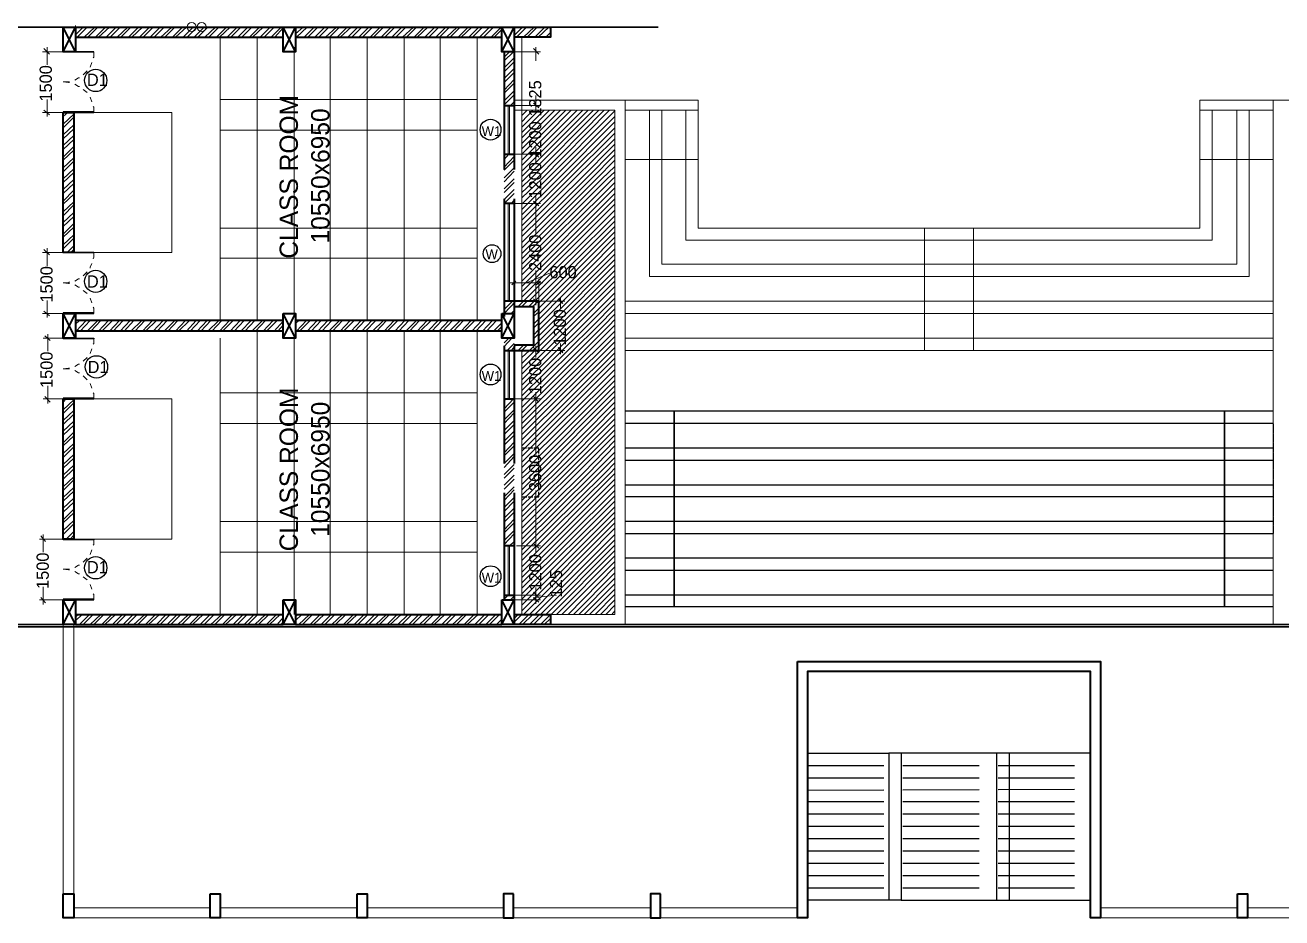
# Model space of a CAD drawing. Header units: millimetres. Extents: x 23593 to 241524, y 4405 to 182732.
# Drawn here: x 122196 to 153021, y 78798 to 100685 of the extents above; entities that cross this region are included whole.
import ezdxf

# ---------------------------------------------------------------- set-up
doc = ezdxf.new("R2010")
doc.units = ezdxf.units.MM
doc.linetypes.add('PDF_IMPORT', pattern=[1, 0.8, -0.2])
for name, color, linetype in [('PDF_0', 7, 'Continuous'), ('PDF_AR_DIMENSION', 7, 'Continuous'), ('PDF_AR_ELEVATIONS', 2, 'Continuous'), ('PDF_AR_STEPS', 6, 'Continuous'), ('PDF_DOOR WIN TEXT', 5, 'Continuous'), ('PDF_Eline', 2, 'Continuous'), ('PDF_SLAB BEAM', 3, 'Continuous'), ('PDF_ST COLUMN', 1, 'Continuous'), ('PDF_Text', 7, 'Continuous'), ('PDF_wall', 7, 'Continuous'), ('PDF_WINDOW', 2, 'Continuous')]:
    doc.layers.add(name, color=color, linetype=linetype)
for name, color, linetype, true_color in [('PDF_AR_DOOR', 7, 'Continuous', 0x723939), ('PDF_AR_HATCH', 7, 'Continuous', 0x767676), ('PDF_AR_WINDOW', 7, 'Continuous', 0x00a5dd), ('PDF_exp gap', 7, 'Continuous', 0xdd006e), ('PDF_road', 7, 'Continuous', 0xb88a5c)]:
    doc.layers.add(name, color=color, linetype=linetype, true_color=true_color)
doc.styles.add('PDF Century Gothic', font='GOTHIC.TTF')

msp = doc.modelspace()

# ---------------------------------------------------------------- linework, layer by layer
at = {"layer": 'PDF_0', "lineweight": 13}
for points in [[(122790, 99977), (122658, 100109)], [(134796, 99977), (134663, 100109)], [(122658, 98599), (122790, 98486)], [(122790, 95050), (122658, 95182)], [(134135, 94314), (134229, 94408)], [(134833, 94408), (134739, 94314)], [(134663, 93974), (134796, 93861)], [(135286, 93974), (135381, 93861), (135268, 93974)], [(122658, 93672), (122790, 93559)], [(122809, 92955), (122677, 93068)], [(134796, 92653), (134663, 92785)], [(135268, 92785), (135381, 92653)], [(135286, 92766), (135381, 92672)], [(122677, 91577), (122809, 91445)], [(122696, 88028), (122582, 88160)], [(122582, 86650), (122696, 86518)], [(134663, 86650), (134796, 86537)]]:
    msp.add_lwpolyline(points, dxfattribs=at)
at = {"layer": 'PDF_0', "color": 1, "linetype": 'PDF_IMPORT', "lineweight": 25, "ltscale": 151.013034}
for points in [[(134192, 97523), (134192, 98712)], [(134192, 91520), (134192, 92710)]]:
    msp.add_lwpolyline(points, dxfattribs=at)
at = {"layer": 'PDF_0', "lineweight": 13}
for points in [[(134796, 98656), (134663, 98769)], [(134796, 97448), (134663, 97580)], [(134796, 96258), (134663, 96372)], [(134796, 91445), (134663, 91577)], [(134796, 87858), (134663, 87972)], [(134796, 86650), (134663, 86782)]]:
    msp.add_lwpolyline(points, close=True, dxfattribs=at)
at = {"layer": 'PDF_0', "color": 1, "linetype": 'PDF_IMPORT', "lineweight": 25, "ltscale": 132.136405}
msp.add_lwpolyline([(134192, 93918), (134192, 96315)], dxfattribs=at)
at = {"layer": 'PDF_0', "color": 6, "lineweight": 25}
for points in [[(152804, 91218), (151615, 91218), (138118, 91218), (136910, 91218)], [(151615, 91218), (151615, 86424), (151615, 91218)], [(152804, 90916), (151615, 90916), (138118, 90916), (136910, 90916)], [(136910, 90916), (136910, 90916)], [(152804, 90312), (151615, 90312), (138118, 90312), (136910, 90312)], [(136910, 90312), (136910, 90312)], [(152804, 90010), (151615, 90010), (138118, 90010), (136910, 90010)], [(136910, 90010), (136910, 90010)], [(152804, 89406), (151615, 89406), (138118, 89406), (136910, 89406)], [(136910, 89406), (136910, 89406)], [(152804, 89123), (151615, 89123), (138118, 89123), (136910, 89123)], [(136910, 89123), (136910, 89123)], [(152804, 88519), (151615, 88519), (138118, 88519), (136910, 88519)], [(136910, 88519), (136910, 88519)], [(152804, 88217), (151615, 88217), (138118, 88217), (136910, 88217)], [(136910, 88217), (136910, 88217)], [(152804, 87613), (151615, 87613), (138118, 87613), (136910, 87613)], [(136910, 87613), (136910, 87613)], [(152804, 87613), (152804, 87613)], [(152804, 87311), (151615, 87311), (138118, 87311), (136910, 87311)], [(136910, 87311), (136910, 87311)], [(152804, 87311), (152804, 87311)], [(152804, 86707), (151615, 86707), (138118, 86707), (136910, 86707)], [(136910, 86707), (136910, 86707)], [(152804, 86707), (152804, 86707)], [(152804, 86424), (151615, 86424), (138118, 86424), (136910, 86424)], [(136910, 86424), (136910, 86424)], [(152804, 86424), (152804, 86424)]]:
    msp.add_lwpolyline(points, dxfattribs=at)
msp.add_lwpolyline([(138118, 91218), (138118, 86424)], close=True, dxfattribs=at)
at = {"layer": 'PDF_0', "color": 6, "linetype": 'PDF_IMPORT', "lineweight": 25}
msp.add_lwpolyline([(152804, 90916), (152804, 88217)], dxfattribs=at)
at = {"layer": 'PDF_0', "color": 6, "linetype": 'PDF_IMPORT', "lineweight": 25, "ltscale": 151.013034}
msp.add_lwpolyline([(134380, 89123), (134796, 89123), (134796, 90312), (134380, 90312)], dxfattribs=at)
at = {"layer": 'PDF_0', "color": 1, "linetype": 'PDF_IMPORT', "lineweight": 25, "ltscale": 169.889663}
msp.add_lwpolyline([(134192, 86707), (134192, 87915)], dxfattribs=at)
at = {"layer": 'PDF_0', "color": 3, "lineweight": 25}
for points in [[(143498, 84838), (143498, 84838)], [(143800, 84838), (143800, 84838)]]:
    msp.add_lwpolyline(points, dxfattribs=at)
at = {"layer": 'PDF_AR_DIMENSION', "lineweight": 13}
for points in [[(123130, 100034), (122620, 100034)], [(122733, 100147), (122733, 99713)], [(134192, 100034), (134833, 100034)], [(134720, 100147), (134720, 99807)], [(134720, 98618), (134720, 98958)], [(122733, 98448), (122733, 98863)], [(134720, 98807), (134720, 98542)], [(123130, 98542), (122620, 98542)], [(134720, 97410), (134720, 97693)], [(134720, 97618), (134720, 97334)], [(134720, 96221), (134720, 96485)], [(134720, 96409), (134720, 95560)], [(123130, 95107), (122620, 95107)], [(122733, 95220), (122733, 94786)], [(134720, 93823), (134720, 94673)], [(134890, 94371), (134796, 94371), (134192, 94371), (134078, 94371)], [(134192, 93918), (134192, 94465)], [(135079, 94616), (134494, 94371)], [(135437, 93918), (134796, 93918), (134796, 94465)], [(122733, 93521), (122733, 93937)], [(134833, 93918), (134361, 93918), (135419, 93918)], [(123130, 93616), (122620, 93616)], [(122752, 93106), (122752, 92691)], [(123130, 93012), (122639, 93012)], [(134720, 92823), (134720, 92540)], [(135419, 92710), (134192, 92710), (134833, 92710)], [(134796, 92710), (135437, 92710)], [(122752, 91407), (122752, 91841)], [(134720, 91407), (134720, 91690)], [(134720, 91615), (134720, 90161)], [(123130, 91520), (122639, 91520)], [(134720, 87821), (134720, 89274)], [(122639, 88198), (122639, 87764)], [(123130, 88085), (122545, 88085)], [(134720, 88009), (134720, 87745)], [(122639, 86480), (122639, 86914)], [(134720, 86612), (134720, 86896)], [(134720, 86499), (134720, 86820)], [(135230, 86707), (134720, 86650)], [(123130, 86594), (122545, 86594)], [(134192, 86594), (134833, 86594)]]:
    msp.add_lwpolyline(points, dxfattribs=at)
for points in [[(134833, 98712), (134192, 98712)], [(134833, 97523), (134192, 97523)], [(134833, 96315), (134192, 96315)], [(135324, 93748), (135324, 94012)], [(135324, 92879), (135324, 92615)], [(134833, 91520), (134192, 91520)], [(134833, 87915), (134248, 87915)], [(134833, 86707), (134192, 86707)]]:
    msp.add_lwpolyline(points, close=True, dxfattribs=at)
at = {"layer": 'PDF_AR_DOOR', "lineweight": 25}
for points in [[(123885, 100034), (123130, 100034), (123885, 100034)], [(123885, 95107), (123130, 95107), (123885, 95107)]]:
    msp.add_lwpolyline(points, dxfattribs=at)
at = {"layer": 'PDF_AR_DOOR', "lineweight": 20}
for points in [[(123885, 100034), (123885, 99902), (123866, 99883)], [(123828, 99769), (123791, 99656)], [(123281, 99279), (123262, 99279), (123130, 99298), (123262, 99298), (123281, 99298)], [(123526, 99392), (123507, 99392), (123413, 99335)], [(123715, 99562), (123621, 99467)], [(123526, 99184), (123507, 99184), (123413, 99241)], [(123715, 99033), (123621, 99109)], [(123828, 98807), (123791, 98920)], [(123885, 98542), (123885, 98675), (123866, 98693)], [(123885, 95107), (123885, 94994), (123866, 94956)], [(123715, 94635), (123621, 94541)], [(123828, 94843), (123791, 94748), (123791, 94729)], [(123281, 94390), (123262, 94371), (123130, 94371), (123262, 94352), (123281, 94352)], [(123526, 94465), (123507, 94465), (123413, 94408)], [(123526, 94257), (123507, 94257), (123413, 94314)], [(123715, 94106), (123621, 94182)], [(123828, 93880), (123791, 93993)], [(123885, 93616), (123885, 93748), (123866, 93767)], [(123885, 93012), (123885, 92879), (123866, 92861)], [(123715, 92540), (123621, 92445)], [(123828, 92747), (123791, 92634)], [(123281, 92257), (123262, 92257), (123130, 92257), (123262, 92275), (123281, 92275)], [(123526, 92370), (123507, 92370), (123413, 92313)], [(123526, 92162), (123507, 92162), (123413, 92219)], [(123715, 91992), (123621, 92087)], [(123828, 91785), (123791, 91898)], [(123885, 91520), (123885, 91653), (123866, 91671)], [(123885, 88085), (123885, 87953), (123866, 87934)], [(123715, 87613), (123621, 87519)], [(123828, 87821), (123791, 87707)], [(123281, 87349), (123262, 87349), (123130, 87349), (123262, 87330), (123281, 87330)], [(123526, 87443), (123507, 87443), (123413, 87386)], [(123526, 87235), (123507, 87235), (123413, 87292)], [(123715, 87084), (123621, 87160)], [(123828, 86858), (123791, 86971)], [(123885, 86594), (123885, 86726), (123866, 86745)]]:
    msp.add_lwpolyline(points, dxfattribs=at)
at = {"layer": 'PDF_AR_DOOR', "lineweight": 25}
for points in [[(123885, 98542), (123885, 98561), (123130, 98561), (123130, 98542)], [(123885, 93616), (123885, 93635), (123130, 93635), (123130, 93616)], [(123885, 93012), (123885, 92993), (123130, 92993), (123130, 93012)], [(123885, 91520), (123885, 91539), (123130, 91539), (123130, 91520)], [(123885, 88085), (123885, 88066), (123130, 88066), (123130, 88085)], [(123885, 86594), (123885, 86612), (123130, 86612), (123130, 86594)]]:
    msp.add_lwpolyline(points, close=True, dxfattribs=at)
at = {"layer": 'PDF_AR_ELEVATIONS', "color": 3, "lineweight": 20}
for points in [[(134192, 85990), (136910, 85990), (136910, 98845), (134192, 98845)], [(155541, 85990), (152804, 85990), (152804, 98845), (155541, 98845)], [(134192, 86235), (136664, 86235), (136664, 98599), (134192, 98599)]]:
    msp.add_lwpolyline(points, dxfattribs=at)
at = {"layer": 'PDF_AR_ELEVATIONS', "lineweight": 20}
for points in [[(123375, 79043), (126735, 79043)], [(130341, 79043), (126981, 79043)], [(130586, 79043), (133927, 79043)], [(137533, 79043), (134173, 79043)], [(141138, 79043), (137778, 79043)], [(148576, 79043), (151936, 79043)], [(152181, 79043), (155522, 79043)], [(123375, 78798), (126735, 78798)], [(130341, 78798), (126981, 78798)], [(130586, 78798), (133927, 78798)], [(137533, 78798), (134173, 78798)], [(141138, 78798), (137778, 78798)], [(148576, 78798), (151936, 78798)], [(152181, 78798), (155522, 78798)]]:
    msp.add_lwpolyline(points, dxfattribs=at)
at = {"layer": 'PDF_AR_HATCH', "lineweight": 13}
msp.add_lwpolyline([(123432, 100392), (123432, 100676)], dxfattribs=at)
at = {"layer": 'PDF_AR_HATCH', "lineweight": 5}
for points in [[(123432, 100449), (123621, 100638)], [(123432, 100638), (123451, 100638)], [(123470, 100392), (123715, 100638)], [(123640, 100392), (123904, 100638)], [(123734, 100392), (123979, 100638)], [(123923, 100392), (124168, 100638)], [(123998, 100392), (124262, 100638)], [(124187, 100392), (124432, 100638)], [(124281, 100392), (124527, 100638)], [(124451, 100392), (124715, 100638)], [(124546, 100392), (124791, 100638)], [(124734, 100392), (124980, 100638)], [(124810, 100392), (125074, 100638)], [(124999, 100392), (125244, 100638)], [(125093, 100392), (125338, 100638)], [(125263, 100392), (125508, 100638)], [(125357, 100392), (125603, 100638)], [(125527, 100392), (125791, 100638)], [(125622, 100392), (125867, 100638)], [(125810, 100392), (126056, 100638)], [(125886, 100392), (126150, 100638)], [(126075, 100392), (126320, 100638)], [(126169, 100392), (126414, 100638)], [(126339, 100392), (126584, 100638)], [(126433, 100392), (126679, 100638)], [(126603, 100392), (126867, 100638)], [(126698, 100392), (126943, 100638)], [(126886, 100392), (127132, 100638)], [(126962, 100392), (127226, 100638)], [(127151, 100392), (127396, 100638)], [(127245, 100392), (127490, 100638)], [(127415, 100392), (127660, 100638)], [(127509, 100392), (127755, 100638)], [(127698, 100392), (127943, 100638)], [(127773, 100392), (128038, 100638)], [(127962, 100392), (128208, 100638)], [(128057, 100392), (128302, 100638)], [(128227, 100392), (128472, 100638)], [(128321, 100392), (128529, 100619)], [(128831, 100468), (129019, 100638)], [(128849, 100392), (129114, 100638)], [(129038, 100392), (129284, 100638)], [(129133, 100392), (129378, 100638)], [(129302, 100392), (129548, 100638)], [(129397, 100392), (129642, 100638)], [(129567, 100392), (129831, 100638)], [(129661, 100392), (129907, 100638)], [(129850, 100392), (130095, 100638)], [(129925, 100392), (130190, 100638)], [(130114, 100392), (130360, 100638)], [(130209, 100392), (130454, 100638)], [(130378, 100392), (130624, 100638)], [(130473, 100392), (130718, 100638)], [(130662, 100392), (130907, 100638)], [(130737, 100392), (130983, 100638)], [(130926, 100392), (131171, 100638)], [(131020, 100392), (131266, 100638)], [(131190, 100392), (131436, 100638)], [(131285, 100392), (131530, 100638)], [(131454, 100392), (131719, 100638)], [(131549, 100392), (131794, 100638)], [(131738, 100392), (131983, 100638)], [(131813, 100392), (132077, 100638)], [(132002, 100392), (132247, 100638)], [(132096, 100392), (132342, 100638)], [(132266, 100392), (132512, 100638)], [(132361, 100392), (132606, 100638)], [(132530, 100392), (132795, 100638)], [(132625, 100392), (132870, 100638)], [(132814, 100392), (133059, 100638)], [(132889, 100392), (133153, 100638)], [(133078, 100392), (133323, 100638)], [(133172, 100392), (133418, 100638)], [(133342, 100392), (133587, 100638)], [(133436, 100392), (133682, 100638)], [(133625, 100392), (133871, 100638)], [(133701, 100392), (133890, 100581)], [(134192, 100430), (134399, 100638)], [(134192, 100600), (134229, 100638)], [(134248, 100392), (134494, 100638)], [(134418, 100392), (134682, 100638)], [(134512, 100392), (134758, 100638)], [(134701, 100392), (134947, 100638)], [(134777, 100392), (135041, 100638)], [(134965, 100392), (135079, 100506)], [(128491, 100392), (128529, 100430)], [(133890, 100392), (133890, 100392)], [(135060, 100392), (135079, 100430)], [(133946, 99902), (134078, 100034)], [(133946, 99807), (134173, 100034)], [(133946, 99637), (134192, 99883)], [(133946, 99543), (134192, 99788)], [(133946, 99373), (134192, 99618)], [(133946, 99279), (134192, 99524)], [(133946, 99090), (134192, 99354)], [(133946, 99014), (134192, 99260)], [(133946, 98826), (134192, 99071)], [(133946, 98731), (134192, 98977)], [(134097, 98712), (134192, 98807)], [(134192, 98712), (134192, 98712)], [(123130, 98524), (123149, 98542)], [(123130, 98448), (123243, 98542)], [(123130, 98259), (123394, 98505)], [(123130, 98165), (123394, 98429)], [(123130, 97995), (123394, 98240)], [(123130, 97901), (123394, 98146)], [(123130, 97731), (123394, 97976)], [(123130, 97636), (123394, 97882)], [(123130, 97448), (123394, 97712)], [(123130, 97372), (123394, 97618)], [(123130, 97183), (123394, 97429)], [(133946, 97485), (133965, 97523)], [(133946, 97391), (134059, 97523)], [(133946, 97202), (134192, 97467)], [(123130, 97089), (123394, 97353)], [(123130, 96919), (123394, 97164)], [(133946, 97127), (134192, 97372)], [(133946, 96938), (134192, 97183)], [(133946, 96844), (134192, 97108)], [(123130, 96825), (123394, 97070)], [(123130, 96655), (123394, 96900)], [(123130, 96560), (123394, 96806)], [(133946, 96674), (134192, 96919)], [(133946, 96579), (134192, 96825)], [(123130, 96372), (123394, 96636)], [(123130, 96296), (123394, 96542)], [(133946, 96409), (134192, 96655)], [(133946, 96315), (134192, 96560)], [(123130, 96107), (123394, 96353)], [(123130, 96013), (123394, 96277)], [(134116, 96315), (134192, 96391)], [(123130, 95843), (123394, 96089)], [(123130, 95749), (123394, 95994)], [(123130, 95560), (123394, 95824)], [(123130, 95484), (123394, 95730)], [(123130, 95296), (123394, 95541)], [(123130, 95201), (123394, 95466)], [(123224, 95107), (123394, 95277)], [(123319, 95107), (123394, 95182)], [(133946, 93710), (134154, 93918)], [(133946, 93880), (133965, 93918)], [(133946, 93616), (134229, 93918)], [(134286, 93786), (134418, 93918)], [(134380, 93786), (134512, 93918)], [(134550, 93786), (134682, 93918)], [(134645, 93786), (134777, 93918)], [(134663, 93616), (134796, 93748)], [(123432, 93351), (123526, 93446)], [(123451, 93182), (123696, 93446)], [(123545, 93182), (123791, 93446)], [(123715, 93182), (123979, 93446)], [(123809, 93182), (124055, 93446)], [(123998, 93182), (124244, 93446)], [(124074, 93182), (124338, 93446)], [(124262, 93182), (124508, 93446)], [(124357, 93182), (124602, 93446)], [(124527, 93182), (124772, 93446)], [(124621, 93182), (124866, 93446)], [(124791, 93182), (125055, 93446)], [(124885, 93182), (125131, 93446)], [(125074, 93182), (125320, 93446)], [(125150, 93182), (125414, 93446)], [(125338, 93182), (125584, 93446)], [(125433, 93182), (125678, 93446)], [(125603, 93182), (125867, 93446)], [(125697, 93182), (125942, 93446)], [(125886, 93182), (126131, 93446)], [(125961, 93182), (126226, 93446)], [(126150, 93182), (126395, 93446)], [(126244, 93182), (126490, 93446)], [(126414, 93182), (126660, 93446)], [(126509, 93182), (126754, 93446)], [(126679, 93182), (126943, 93446)], [(126773, 93182), (127018, 93446)], [(126962, 93182), (127207, 93446)], [(127037, 93182), (127302, 93446)], [(127226, 93182), (127471, 93446)], [(127320, 93182), (127566, 93446)], [(127490, 93182), (127736, 93446)], [(127585, 93182), (127830, 93446)], [(127755, 93182), (128019, 93446)], [(127849, 93182), (128094, 93446)], [(128038, 93182), (128283, 93446)], [(128113, 93182), (128378, 93446)], [(128302, 93182), (128529, 93427)], [(128831, 93370), (128906, 93446)], [(128849, 93182), (129095, 93446)], [(128925, 93182), (129189, 93446)], [(129114, 93182), (129359, 93446)], [(129208, 93182), (129454, 93446)], [(129378, 93182), (129623, 93446)], [(129472, 93182), (129718, 93446)], [(129642, 93182), (129907, 93446)], [(129737, 93182), (129982, 93446)], [(129925, 93182), (130171, 93446)], [(130001, 93182), (130265, 93446)], [(130190, 93182), (130435, 93446)], [(130284, 93182), (130529, 93446)], [(130454, 93182), (130699, 93446)], [(130548, 93182), (130794, 93446)], [(130718, 93182), (130983, 93446)], [(130813, 93182), (131058, 93446)], [(131001, 93182), (131247, 93446)], [(131077, 93182), (131341, 93446)], [(131266, 93182), (131511, 93446)], [(131360, 93182), (131605, 93446)], [(131530, 93182), (131794, 93446)], [(131624, 93182), (131870, 93446)], [(131813, 93182), (132058, 93446)], [(131889, 93182), (132153, 93446)], [(132077, 93182), (132323, 93446)], [(132172, 93182), (132417, 93446)], [(132342, 93182), (132587, 93446)], [(132436, 93182), (132681, 93446)], [(132606, 93182), (132870, 93446)], [(132700, 93182), (132946, 93446)], [(132889, 93182), (133134, 93446)], [(132965, 93182), (133229, 93446)], [(133153, 93182), (133399, 93446)], [(133248, 93182), (133493, 93446)], [(133418, 93182), (133663, 93446)], [(133512, 93182), (133757, 93446)], [(134116, 93616), (134192, 93691)], [(134663, 93540), (134796, 93653)], [(134663, 93351), (134796, 93484)], [(128396, 93182), (128529, 93333)], [(133682, 93182), (133890, 93389)], [(133776, 93182), (133890, 93295)], [(134663, 93257), (134796, 93389)], [(134663, 93087), (134796, 93219)], [(134663, 92993), (134796, 93125)], [(133946, 92898), (134059, 93012)], [(133946, 92804), (134135, 93012)], [(134022, 92710), (134192, 92879)], [(134116, 92710), (134229, 92842)], [(134286, 92710), (134418, 92842)], [(134380, 92710), (134512, 92842)], [(134569, 92710), (134796, 92936)], [(134645, 92710), (134796, 92842)], [(123130, 91445), (123205, 91520)], [(123130, 91256), (123394, 91501)], [(123130, 91162), (123394, 91426)], [(133946, 91275), (134173, 91520)], [(133946, 91464), (133984, 91520)], [(133946, 91199), (134192, 91445)], [(133946, 91011), (134192, 91256)], [(123130, 90992), (123394, 91237)], [(123130, 90897), (123394, 91143)], [(123130, 90728), (123394, 90973)], [(133946, 90916), (134192, 91181)], [(133946, 90746), (134192, 90992)], [(123130, 90633), (123394, 90879)], [(123130, 90444), (123394, 90709)], [(133946, 90652), (134192, 90897)], [(133946, 90482), (134192, 90728)], [(133946, 90388), (134192, 90633)], [(123130, 90369), (123394, 90614)], [(123130, 90180), (123394, 90426)], [(123130, 90086), (123394, 90350)], [(133946, 90199), (134192, 90463)], [(133946, 90123), (134192, 90369)], [(123130, 89916), (123394, 90161)], [(123130, 89821), (123394, 90067)], [(133946, 89935), (134192, 90180)], [(133946, 89840), (134192, 90105)], [(123130, 89652), (123394, 89897)], [(123130, 89557), (123394, 89803)], [(133946, 89670), (134192, 89916)], [(133946, 89576), (134192, 89821)], [(123130, 89368), (123394, 89614)], [(123130, 89274), (123394, 89538)], [(133946, 89406), (134192, 89652)], [(133946, 89312), (134192, 89557)], [(123130, 89104), (123394, 89350)], [(123130, 89010), (123394, 89255)], [(123130, 88840), (123394, 89085)], [(133946, 89123), (134192, 89368)], [(133946, 89029), (134192, 89293)], [(133946, 88859), (134192, 89104)], [(123130, 88746), (123394, 88991)], [(123130, 88557), (123394, 88821)], [(133946, 88764), (134192, 89010)], [(133946, 88594), (134192, 88840)], [(123130, 88481), (123394, 88727)], [(123130, 88292), (123394, 88538)], [(133946, 88500), (134192, 88746)], [(133946, 88311), (134192, 88576)], [(133946, 88236), (134192, 88481)], [(123130, 88198), (123394, 88462)], [(123205, 88085), (123394, 88274)], [(123300, 88085), (123394, 88179)], [(133946, 88047), (134192, 88292)], [(133946, 87953), (134192, 88217)], [(134078, 87915), (134192, 88028)], [(134154, 87915), (134192, 87934)], [(133946, 86707), (133946, 86707)], [(133946, 86612), (134041, 86707)], [(134097, 86594), (134192, 86688)], [(134192, 86594), (134192, 86594)], [(123432, 86178), (123507, 86235)], [(123432, 86084), (123602, 86235)], [(123526, 85990), (123772, 86235)], [(123621, 85990), (123866, 86235)], [(123791, 85990), (124055, 86235)], [(123885, 85990), (124130, 86235)], [(124074, 85990), (124319, 86235)], [(124149, 85990), (124413, 86235)], [(124338, 85990), (124583, 86235)], [(124432, 85990), (124678, 86235)], [(124602, 85990), (124848, 86235)], [(124697, 85990), (124942, 86235)], [(124866, 85990), (125131, 86235)], [(124961, 85990), (125206, 86235)], [(125150, 85990), (125395, 86235)], [(125225, 85990), (125489, 86235)], [(125414, 85990), (125659, 86235)], [(125508, 85990), (125754, 86235)], [(125678, 85990), (125924, 86235)], [(125773, 85990), (126018, 86235)], [(125942, 85990), (126207, 86235)], [(126037, 85990), (126282, 86235)], [(126226, 85990), (126471, 86235)], [(126301, 85990), (126565, 86235)], [(126490, 85990), (126735, 86235)], [(126584, 85990), (126830, 86235)], [(126754, 85990), (127018, 86235)], [(126849, 85990), (127094, 86235)], [(127037, 85990), (127283, 86235)], [(127113, 85990), (127377, 86235)], [(127302, 85990), (127547, 86235)], [(127396, 85990), (127641, 86235)], [(127566, 85990), (127811, 86235)], [(127660, 85990), (127906, 86235)], [(127830, 85990), (128094, 86235)], [(127924, 85990), (128170, 86235)], [(128113, 85990), (128359, 86235)], [(128189, 85990), (128453, 86235)], [(128378, 85990), (128529, 86159)], [(128472, 85990), (128529, 86065)], [(128831, 86178), (128887, 86235)], [(128831, 86084), (128982, 86235)], [(128906, 85990), (129170, 86235)], [(129000, 85990), (129246, 86235)], [(129189, 85990), (129435, 86235)], [(129265, 85990), (129529, 86235)], [(129454, 85990), (129699, 86235)], [(129548, 85990), (129793, 86235)], [(129718, 85990), (129982, 86235)], [(129812, 85990), (130058, 86235)], [(130001, 85990), (130246, 86235)], [(130076, 85990), (130341, 86235)], [(130265, 85990), (130511, 86235)], [(130360, 85990), (130605, 86235)], [(130529, 85990), (130775, 86235)], [(130624, 85990), (130869, 86235)], [(130794, 85990), (131058, 86235)], [(130888, 85990), (131134, 86235)], [(131077, 85990), (131322, 86235)], [(131152, 85990), (131417, 86235)], [(131341, 85990), (131587, 86235)], [(131436, 85990), (131681, 86235)], [(131605, 85990), (131851, 86235)], [(131700, 85990), (131945, 86235)], [(131870, 85990), (132134, 86235)], [(131964, 85990), (132209, 86235)], [(132153, 85990), (132398, 86235)], [(132228, 85990), (132493, 86235)], [(132417, 85990), (132663, 86235)], [(132512, 85990), (132757, 86235)], [(132681, 85990), (132946, 86235)], [(132776, 85990), (133021, 86235)], [(132965, 85990), (133210, 86235)], [(133040, 85990), (133304, 86235)], [(133229, 85990), (133474, 86235)], [(133323, 85990), (133569, 86235)], [(133493, 85990), (133738, 86235)], [(133587, 85990), (133833, 86235)], [(133757, 85990), (133890, 86122)], [(133852, 85990), (133890, 86027)], [(134192, 86141), (134286, 86235)], [(134192, 86046), (134380, 86235)], [(134305, 85990), (134550, 86235)], [(134399, 85990), (134645, 86235)], [(134569, 85990), (134814, 86235)], [(134663, 85990), (134909, 86235)], [(134833, 85990), (135079, 86235)], [(134928, 85990), (135079, 86141)]]:
    msp.add_lwpolyline(points, dxfattribs=at)
at = {"layer": 'PDF_AR_HATCH', "color": 62, "lineweight": 5, "true_color": 0x8ab800}
for points in [[(134380, 98467), (134512, 98599)], [(134380, 98316), (134645, 98599)], [(134380, 98184), (134796, 98599)], [(134380, 98052), (134928, 98599)], [(134380, 97920), (135060, 98599)], [(134380, 97787), (135192, 98599)], [(134380, 97655), (135324, 98599)], [(134380, 97523), (135456, 98599)], [(134380, 97372), (135588, 98599)], [(134380, 97240), (135739, 98599)], [(134380, 97108), (135872, 98599)], [(134380, 96976), (136004, 98599)], [(134380, 96844), (134456, 96919), (136136, 98599)], [(134380, 96711), (134588, 96919), (136268, 98599)], [(134380, 96579), (134739, 96919), (136400, 98599)], [(134380, 96447), (134871, 96919), (136532, 98599)], [(134380, 96296), (135003, 96919), (136664, 98580)], [(134380, 96164), (135135, 96919), (136664, 98448)], [(134380, 96032), (135268, 96919), (136664, 98316)], [(134380, 95900), (135400, 96919), (136664, 98165)], [(134380, 95768), (135532, 96919), (136664, 98033)], [(134380, 95635), (135664, 96919), (136664, 97901)], [(134380, 95503), (135815, 96919), (136664, 97769)], [(134380, 95352), (135947, 96919), (136664, 97636)], [(134380, 95220), (136079, 96919), (136664, 97504)], [(134380, 95088), (136211, 96919), (136664, 97372)], [(134380, 94956), (136343, 96919), (136664, 97221)], [(134380, 94824), (136476, 96919), (136664, 97089)], [(134380, 94692), (136608, 96919), (136664, 96957)], [(134380, 94560), (136664, 96825)], [(134380, 94408), (136664, 96693)], [(134380, 94276), (136664, 96560)], [(134380, 94144), (136664, 96428)], [(134380, 94012), (136664, 96296)], [(134418, 93918), (136664, 96145)], [(134550, 93918), (136664, 96013)], [(134701, 93918), (136664, 95881)], [(134796, 93880), (136664, 95749)], [(134796, 93748), (136664, 95617)], [(134796, 93597), (136664, 95484)], [(134796, 93465), (136664, 95352)], [(134796, 93333), (136664, 95201)], [(134796, 93200), (134909, 93314), (136664, 95069)], [(136664, 94937), (135041, 93314), (134796, 93068)], [(136664, 94805), (135173, 93314), (134796, 92936)], [(136664, 94673), (135305, 93314), (134796, 92804)], [(134380, 92257), (135437, 93314), (136664, 94541)], [(134380, 92124), (135570, 93314), (136664, 94408)], [(134380, 91992), (135702, 93314), (136664, 94276)], [(134380, 91860), (135853, 93314), (136664, 94125)], [(134380, 91728), (135985, 93314), (136664, 93993)], [(134380, 91596), (136117, 93314), (136664, 93861)], [(134380, 91464), (136249, 93314), (136664, 93729)], [(134380, 91313), (136381, 93314), (136664, 93597)], [(134380, 91181), (136513, 93314), (136664, 93465)], [(134380, 91048), (136645, 93314), (136664, 93333)], [(134380, 90916), (136664, 93182)], [(134380, 90784), (136664, 93049)], [(134380, 90652), (136664, 92917)], [(134380, 90520), (136664, 92785)], [(134380, 92672), (134437, 92710)], [(134380, 92540), (134569, 92710)], [(134380, 92389), (134701, 92710)], [(134380, 90369), (136664, 92653)], [(134380, 90237), (136664, 92521)], [(134380, 90105), (136664, 92389)], [(134380, 89972), (136664, 92238)], [(134380, 89840), (136664, 92106)], [(134380, 89708), (134399, 89708), (136664, 91973)], [(134380, 89576), (134531, 89708), (136664, 91841)], [(134380, 89425), (134663, 89708), (136664, 91709)], [(134380, 89293), (134796, 89708), (136664, 91577)], [(134380, 89161), (134947, 89708), (136664, 91445)], [(134380, 89029), (135079, 89708), (136664, 91313)], [(134380, 88897), (135211, 89708), (136664, 91162)], [(134380, 88764), (135343, 89708), (136664, 91030)], [(134380, 88632), (135475, 89708), (136664, 90897)], [(134380, 88500), (135607, 89708), (136664, 90765)], [(134380, 88349), (135739, 89708), (136664, 90633)], [(134380, 88217), (135890, 89708), (136664, 90501)], [(134380, 88085), (136023, 89708), (136664, 90369)], [(134380, 87953), (136155, 89708), (136664, 90218)], [(134380, 87821), (136287, 89708), (136664, 90086)], [(134380, 87688), (136419, 89708), (136664, 89954)], [(134380, 87556), (136551, 89708), (136664, 89821)], [(134380, 87405), (136664, 89689)], [(134380, 87273), (136664, 89557)], [(134380, 87141), (136664, 89425)], [(134380, 87009), (136664, 89274)], [(134380, 86877), (136664, 89142)], [(134380, 86745), (136664, 89010)], [(134380, 86612), (136664, 88878)], [(134380, 86461), (136664, 88746)], [(134380, 86329), (136664, 88613)], [(134418, 86235), (136664, 88481)], [(134569, 86235), (136664, 88349)], [(134701, 86235), (136664, 88198)], [(134833, 86235), (136664, 88066)], [(134965, 86235), (136664, 87934)], [(135098, 86235), (136664, 87802)], [(135230, 86235), (136664, 87670)], [(135362, 86235), (136664, 87537)], [(135513, 86235), (136664, 87405)], [(135645, 86235), (136664, 87254)], [(135777, 86235), (136664, 87122)], [(135909, 86235), (136664, 86990)], [(136041, 86235), (136664, 86858)], [(136174, 86235), (136664, 86726)], [(136306, 86235), (136664, 86594)], [(136438, 86235), (136664, 86461)], [(136589, 86235), (136664, 86329)], [(134286, 86235), (134286, 86235)]]:
    msp.add_lwpolyline(points, dxfattribs=at)
at = {"layer": 'PDF_AR_STEPS', "color": 2, "lineweight": 25}
for points in [[(141384, 82837), (143384, 82837), (143384, 79232), (141384, 79232)], [(143686, 82837), (143384, 82837)], [(146027, 79232), (146027, 82837), (143686, 82837), (143686, 79232), (146027, 79232), (146329, 79232), (148330, 79232)], [(146329, 82837), (146027, 82837)], [(148330, 82837), (146329, 82837), (146329, 79232)], [(143686, 79232), (143384, 79232)]]:
    msp.add_lwpolyline(points, dxfattribs=at)
at = {"layer": 'PDF_AR_STEPS', "color": 2, "linetype": 'PDF_IMPORT', "lineweight": 25, "ltscale": 2340.70203}
for points in [[(141384, 82535), (148330, 82535)], [(141384, 82233), (148330, 82233)], [(141384, 81931), (148330, 81950)], [(141384, 81648), (148330, 81648)], [(141384, 81346), (148330, 81346)], [(141384, 81044), (148330, 81044)], [(141384, 80742), (148330, 80742)], [(141384, 80440), (148330, 80440)], [(141384, 80138), (148330, 80138)], [(141384, 79836), (148330, 79836)], [(141384, 79534), (148330, 79534)]]:
    msp.add_lwpolyline(points, dxfattribs=at)
at = {"layer": 'PDF_AR_WINDOW', "color": 2, "lineweight": 20}
for points in [[(134380, 93918), (134380, 100392)], [(133946, 97523), (133946, 98712)], [(133946, 93918), (133946, 96315)], [(133946, 91520), (133946, 92710)], [(134380, 86235), (134380, 92710)], [(133946, 87915), (133946, 86707)]]:
    msp.add_lwpolyline(points, dxfattribs=at)
at = {"layer": 'PDF_AR_WINDOW', "lineweight": 20}
for points in [[(134041, 97523), (134041, 98712)], [(134078, 97523), (134078, 98712)], [(134041, 93918), (134041, 96315)], [(134078, 93918), (134078, 96315)], [(134041, 91520), (134041, 92710)], [(134078, 91520), (134078, 92710)], [(134041, 87915), (134041, 86707)], [(134078, 86707), (134078, 87915)]]:
    msp.add_lwpolyline(points, dxfattribs=at)
at = {"layer": 'PDF_DOOR WIN TEXT', "lineweight": 25}
for centre, radius in [((123927, 99330), 274), ((133611, 98122), 255), ((133649, 95082), 217), ((123927, 94403), 274), ((123946, 92307), 274), ((133611, 92119), 255), ((123927, 87380), 274), ((133611, 87173), 255)]:
    msp.add_circle(centre, radius, dxfattribs=at)
at = {"layer": 'PDF_Eline', "lineweight": 20}
for points in [[(136910, 98845), (138703, 98845), (138703, 98599), (136910, 98599)], [(152804, 98845), (151011, 98845), (151011, 98599), (152804, 98599), (152804, 97391)], [(137514, 98599), (137514, 97391)], [(137816, 98599), (137816, 97391)], [(138401, 97391), (138401, 98599)], [(138703, 97391), (138703, 98599)], [(151011, 98599), (151011, 97391)], [(151313, 98599), (151313, 97391)], [(151917, 98599), (151917, 97391)], [(152219, 98599), (152219, 97391)], [(145461, 95711), (144253, 95711)], [(145461, 95409), (144253, 95409)], [(145461, 94824), (144253, 94824)], [(145461, 94522), (144253, 94522)], [(145461, 93918), (144253, 93918)], [(145461, 93616), (144253, 93616)], [(145461, 93012), (144253, 93012)], [(145461, 92710), (144253, 92710)]]:
    msp.add_lwpolyline(points, dxfattribs=at)
at = {"layer": 'PDF_exp gap', "lineweight": 35}
for points in [[(137721, 100638), (119543, 100638)], [(23593, 85990), (241524, 85990)], [(23593, 85933), (241524, 85933)], [(123130, 85990), (119789, 85990)], [(123130, 85933), (119845, 85933)]]:
    msp.add_lwpolyline(points, dxfattribs=at)
at = {"layer": 'PDF_road', "lineweight": 15}
for points in [[(136910, 92710), (144253, 92710), (144253, 95711), (138703, 95711), (138703, 97391), (136910, 97391)], [(144253, 94522), (137514, 94522), (137514, 97391)], [(144253, 94824), (137816, 94824), (137816, 97391)], [(144253, 95409), (138401, 95409), (138401, 97391)], [(151313, 97391), (151313, 95409), (145461, 95409)], [(151917, 97391), (151917, 94824), (145461, 94824)], [(152219, 97391), (152219, 94522), (145461, 94522)], [(152804, 92710), (145461, 92710), (145461, 95711), (151011, 95711), (151011, 97391), (152804, 97391), (152804, 93918), (145461, 93918)], [(144253, 93918), (136910, 93918)], [(144253, 93616), (136910, 93616)], [(152804, 93616), (145461, 93616)], [(144253, 93012), (136910, 93012)], [(152804, 93012), (145461, 93012)]]:
    msp.add_lwpolyline(points, dxfattribs=at)
at = {"layer": 'PDF_SLAB BEAM', "color": 140, "lineweight": 0, "true_color": 0x00bfff}
for centre in [(126282, 100640), (126528, 100640)]:
    msp.add_circle(centre, 111, dxfattribs=at)
at = {"layer": 'PDF_ST COLUMN', "color": 6, "lineweight": 40}
for points in [[(123130, 100638), (123432, 100638), (123432, 100034), (123130, 100034)], [(128529, 100638), (128831, 100638), (128831, 100034), (128529, 100034)], [(133890, 100638), (134192, 100638), (134192, 100034), (133890, 100034)], [(123130, 93616), (123432, 93616), (123432, 93012), (123130, 93012)], [(128529, 93616), (128831, 93616), (128831, 93012), (128529, 93012)], [(133890, 93616), (134192, 93616), (134192, 93012), (133890, 93012)], [(123130, 86594), (123432, 86594), (123432, 85990), (123130, 85990)], [(128529, 86594), (128831, 86594), (128831, 85990), (128529, 85990)], [(133890, 86594), (134192, 86594), (134192, 85990), (133890, 85990)]]:
    msp.add_lwpolyline(points, close=True, dxfattribs=at)
for points in [[(123130, 100034), (123432, 100638)], [(123432, 100034), (123130, 100638)], [(128529, 100034), (128831, 100638)], [(128831, 100034), (128529, 100638)], [(133890, 100034), (134192, 100638)], [(134192, 100034), (133890, 100638)], [(123130, 93012), (123432, 93616)], [(123432, 93012), (123130, 93616)], [(128529, 93012), (128831, 93616)], [(128831, 93012), (128529, 93616)], [(133890, 93012), (134192, 93616)], [(134192, 93012), (133890, 93616)], [(123130, 85990), (123432, 86594)], [(123432, 85990), (123130, 86594)], [(128529, 85990), (128831, 86594)], [(128831, 85990), (128529, 86594)], [(133890, 85990), (134192, 86594)], [(134192, 85990), (133890, 86594)]]:
    msp.add_lwpolyline(points, dxfattribs=at)
at = {"layer": 'PDF_wall', "lineweight": 40}
for points in [[(123432, 100638), (128529, 100638)], [(128831, 100638), (133890, 100638)], [(134192, 100638), (135079, 100638), (135079, 100392), (134192, 100392)], [(123432, 100392), (128529, 100392)], [(128831, 100392), (133890, 100392)], [(133946, 98712), (134192, 98712)], [(133946, 97523), (134192, 97523)], [(134192, 96315), (133946, 96315)], [(133946, 92710), (134796, 92710), (134796, 93918), (133946, 93918)], [(134192, 93786), (134663, 93786), (134663, 92842), (134192, 92842)], [(128529, 93446), (123432, 93446)], [(133890, 93446), (128831, 93446)], [(128529, 93182), (123432, 93182)], [(133890, 93182), (128831, 93182)], [(133946, 91520), (134192, 91520)], [(134192, 87915), (133946, 87915)], [(133946, 86707), (134192, 86707)], [(123432, 86235), (128529, 86235)], [(128831, 86235), (133890, 86235)], [(134192, 86235), (135079, 86235), (135079, 85990), (134192, 85990)], [(123432, 85990), (128529, 85990)], [(128831, 85990), (133890, 85990)]]:
    msp.add_lwpolyline(points, dxfattribs=at)
at = {"layer": 'PDF_wall', "linetype": 'PDF_IMPORT', "lineweight": 40, "ltscale": 3605.436192}
for points in [[(133946, 100034), (133946, 86594)], [(134192, 100034), (134192, 86594)]]:
    msp.add_lwpolyline(points, dxfattribs=at)
at = {"layer": 'PDF_wall', "lineweight": 40}
for points in [[(123130, 98542), (123394, 98542), (123394, 95107), (123130, 95107)], [(123394, 88085), (123130, 88085), (123130, 91520), (123394, 91520)], [(141138, 85083), (148576, 85083), (148576, 78798), (148330, 78798), (148330, 84838), (141384, 84838), (141384, 78798), (141138, 78798)], [(123130, 79383), (123394, 79383), (123394, 78798), (123130, 78798)], [(126735, 79383), (126981, 79383), (126981, 78798), (126735, 78798)], [(130341, 79383), (130586, 79383), (130586, 78798), (130341, 78798)], [(134173, 79383), (133927, 79383), (133927, 78798), (134173, 78798)], [(137778, 79383), (137533, 79383), (137533, 78798), (137778, 78798)], [(151936, 79383), (152181, 79383), (152181, 78798), (151936, 78798)]]:
    msp.add_lwpolyline(points, close=True, dxfattribs=at)
at = {"layer": 'PDF_wall', "color": 2, "lineweight": 20}
for points in [[(123130, 85990), (123130, 78798)], [(123394, 85990), (123394, 79043)]]:
    msp.add_lwpolyline(points, dxfattribs=at)
at = {"layer": 'PDF_WINDOW', "lineweight": 9}
for points in [[(126981, 93446), (126981, 100392)], [(127887, 93446), (127887, 100392)], [(129680, 93446), (129680, 100392)], [(130586, 93446), (130586, 100392)], [(131492, 93446), (131492, 100392)], [(132379, 93446), (132379, 100392)], [(133285, 93446), (133285, 100392)], [(128793, 93616), (128793, 100147)], [(126981, 98863), (133285, 98863)], [(123394, 98542), (125791, 98542), (125791, 95107), (123394, 95107)], [(126981, 98108), (133285, 98108)], [(126981, 95711), (133285, 95711)], [(126981, 94975), (133285, 94975)], [(127887, 86235), (127887, 93182)], [(129680, 86235), (129680, 93182)], [(130586, 86235), (130586, 93182)], [(131492, 86235), (131492, 93182)], [(132379, 86235), (132379, 93182)], [(133285, 86235), (133285, 93182)], [(126981, 86235), (126981, 93012)], [(128793, 86235), (128793, 93012)], [(126981, 91671), (133285, 91671)], [(123394, 91520), (125791, 91520), (125791, 88085), (123394, 88085)], [(126981, 90916), (133285, 90916)], [(126981, 88519), (133285, 88519)], [(126981, 87764), (133285, 87764)]]:
    msp.add_lwpolyline(points, dxfattribs=at)

# ---------------------------------------------------------------- texts
at = {"layer": 'PDF_Text', "attachment_point": 4, "rotation": 90, "style": 'PDF Century Gothic'}
for s, insert, char_height in [('1500', (122703, 98811), 300), ('1200 1200 1325', (134709, 96432), 300), ('CLASS ROOM', (128665, 94960), 450), ('  10550x6950', (129439, 94997), 450.01), ('2400', (134709, 94658), 300), ('1500', (122722, 93884), 300), ('1200', (135313, 92826), 300), ('1500', (122722, 91788), 300), ('1200', (134709, 91637), 300), ('CLASS ROOM', (128665, 87786), 450), ('  10550x6950', (129439, 87805), 450.01), ('3600', (134709, 89259), 300), ('1500', (122628, 86861), 300), ('1200', (134709, 86823), 300), ('125', (135219, 86654), 300)]:
    msp.add_mtext(s, dxfattribs=dict(at, insert=insert, char_height=char_height))
at = {"layer": 'PDF_Text', "color": 5, "attachment_point": 4, "style": 'PDF Century Gothic'}
for s, insert, char_height in [('D1', (123710, 99345), 300), ('W1', (133394, 98087), 240), ('W', (133488, 95067), 240), ('D1', (123710, 94400), 300), ('D1', (123729, 92304), 300), ('W1', (133394, 92084), 240), ('D1', (123710, 87396), 300), ('W1', (133394, 87138), 240)]:
    msp.add_mtext(s, dxfattribs=dict(at, insert=insert, char_height=char_height))
at = {"layer": 'PDF_Text', "insert": (135055, 94626), "char_height": 300, "attachment_point": 4, "style": 'PDF Century Gothic'}
msp.add_mtext('600', dxfattribs=at)

doc.saveas('drawing.dxf')
